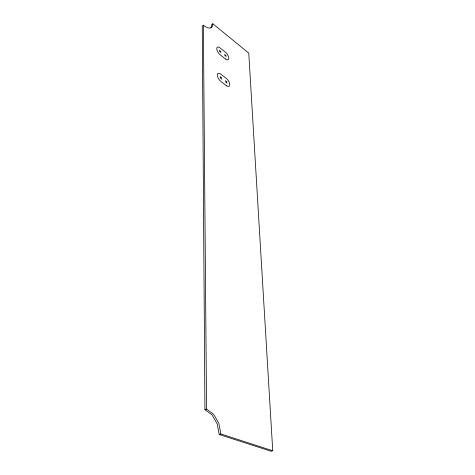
<?xml version="1.0" encoding="UTF-8"?>
<svg xmlns="http://www.w3.org/2000/svg" width="475" height="475" viewBox="0 0 475 475"><rect width="100%" height="100%" fill="white"/><g stroke="black" fill="none" stroke-linecap="round" stroke-linejoin="round"><path stroke-width="0.71" d="M203.377 25.252L202.261 26.083L204.933 409.729L211.981 414.817L217.17 423.831L219.207 434.506L271.112 451.25L272.739 450.769L248.763 53.099L212.824 23.75A14.167 6.205 54.6 0 1 203.377 25.252L206.56 409.147L213.607 414.247L218.809 423.272L220.851 433.966L272.739 450.769M212.824 23.75L211.725 24.569A14.149 6.217 54.6 0 1 210.9 27.746M204.933 409.729L206.56 409.147M219.207 434.506L220.851 433.966M225.572 82.163L227.032 81.712M220.157 78.066L221.653 77.621M224.711 55.7L226.136 55.355M219.45 51.549L220.905 51.217M224.663 54.192L226.189 56.863M219.414 50.035L220.946 52.731M225.518 80.56L227.092 83.315M220.115 76.457L221.694 79.23M226.427 85.637L221.006 81.552A5.231 2.44 56.5 0 1 217.36 75.169A5.231 2.44 56.5 0 1 220.804 74.165L226.183 78.268A5.189 2.417 56.7 0 1 229.775 84.586A5.189 2.417 56.7 0 1 226.427 85.637M225.542 59.013L220.275 54.874A5.094 2.292 55.8 0 1 216.737 48.676A5.094 2.292 55.8 0 1 220.085 47.922L225.31 52.072A5.059 2.262 56.1 0 1 228.796 58.205A5.059 2.262 56.1 0 1 225.542 59.013"/></g></svg>
